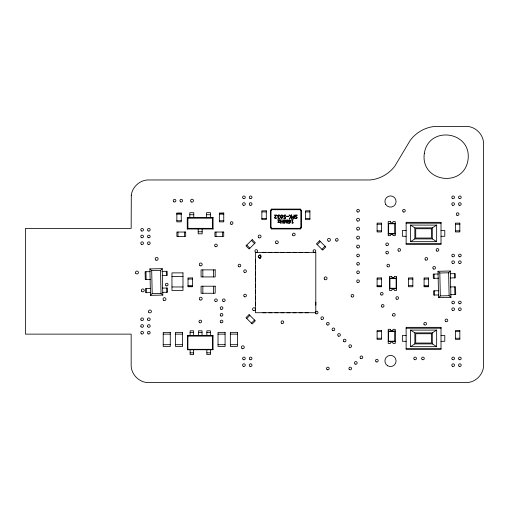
<?xml version="1.0" encoding="UTF-8"?>
<svg xmlns="http://www.w3.org/2000/svg" width="509" height="509" viewBox="0 0 509 509"><rect width="100%" height="100%" fill="white"/><g stroke="black" fill="none" stroke-linecap="round" stroke-linejoin="round"><path stroke-width="0.76" d="M258.108 256.593C262.434 250.549 261.34 262.797 258.317 256.593C261.639 251.37 261.639 261.823 258.317 256.593M271.647 228.955L300.215 228.955L301.455 227.714L301.455 210.325L300.215 209.084L271.647 209.084L270.406 210.325L270.406 227.714L271.647 228.955L271.908 228.331L299.954 228.331L300.832 227.453L300.832 210.58L299.954 209.702L271.908 209.702L271.03 210.58L271.03 227.453L271.908 228.331M299.954 209.702L300.215 209.084M162.804 295.074L161.009 293.349L160.513 270.451L162.231 268.65L149.9 268.917L150.473 295.341L162.804 295.074L162.231 268.65M150.473 295.341L152.197 293.54L151.701 270.642L149.9 268.917M450.923 297.428L449.123 295.71L448.626 272.805L450.35 271.011L438.02 271.278L438.593 297.695L450.923 297.428L450.35 271.011M438.593 297.695L440.317 295.901L439.821 272.996L438.02 271.278M187.255 228.993L187.904 228.344L212.418 228.344L213.067 228.993L213.067 217.54L187.255 217.54L187.255 228.993L213.067 228.993M187.255 217.54L187.904 218.189L212.418 218.189L213.067 217.54M187.484 349.747L187.904 349.327L212.609 349.327L213.029 349.747L213.029 335.654L187.484 335.654L187.484 349.747L213.029 349.747M187.484 335.654L187.904 336.074L212.609 336.074L213.029 335.654M317.241 244.651L320.352 241.54M246.75 318.494L249.868 315.383M321.911 249.327L325.028 246.21M251.427 323.17L254.538 320.053M394.806 223.763L395.245 223.324L388.195 223.324L388.641 223.763L388.641 233.453L388.195 233.898L395.245 233.898L394.806 233.453L394.806 223.763L388.641 223.763M396.129 278.563L396.568 278.118L389.519 278.118L389.958 278.563L389.958 288.253L389.519 288.692L396.568 288.692L396.129 288.253L396.129 278.563L389.958 278.563M394.806 331.505L395.245 331.066L388.195 331.066L388.641 331.505L388.641 341.195L388.195 341.634L395.245 341.634L394.806 341.195L394.806 331.505L388.641 331.505M410.496 241.667L414.854 238.906L432.3 238.906L436.658 241.667L436.658 225.093L410.496 225.093L410.496 241.667L436.658 241.667M410.496 225.093L414.854 227.86L432.3 227.86L436.658 225.093M410.496 346.68L414.854 343.912L432.3 343.912L436.658 346.68L436.658 330.106L410.496 330.106L410.496 346.68L436.658 346.68M410.496 330.106L414.854 332.867L432.3 332.867L436.658 330.106M300.832 210.58L301.455 210.325M270.406 227.714L271.03 227.453M151.701 270.642L160.513 270.451M150.257 271.641L145.116 271.755L145.288 279.505L150.422 279.39M162.002 271.386L167.137 271.278L167.232 275.503L162.091 275.617M439.821 272.996L448.626 272.805M438.376 274.001L433.235 274.109L433.331 278.34L438.465 278.226M450.115 273.747L455.256 273.632L455.345 277.863L450.211 277.971M150.619 288.374L145.479 288.488L145.574 292.713L150.709 292.605M162.365 288.119L167.499 288.011L167.588 292.236L162.454 292.351M450.401 286.955L455.542 286.847L455.708 294.596L450.573 294.705M152.197 293.54L161.009 293.349M438.739 290.734L433.598 290.843L433.687 295.074L438.828 294.959M440.317 295.901L449.123 295.71M261.868 211.922L266.277 211.922M305.502 211.922L309.911 211.922M176.839 213.335L181.242 213.335M219.354 213.335L223.756 213.335M176.839 214.155L181.242 214.155M219.354 214.155L223.756 214.155M189.812 214.734L193.776 214.734M206.552 214.734L210.516 214.734M261.868 218.526L266.277 218.526M305.502 218.526L309.911 218.526M176.839 220.766L181.242 220.766M219.354 220.766L223.756 220.766M406.131 223.203L441.017 223.203M377.105 224.227L381.515 224.227M455.428 224.227L459.831 224.227M406.131 230.475L402.352 230.475L402.352 236.291L406.131 236.291M441.017 230.475L444.796 230.475L444.796 236.291L441.017 236.291M377.105 230.832L381.515 230.832M455.428 230.832L459.831 230.832M198.179 231.78L202.143 231.78M388.641 233.453L394.806 233.453M406.131 243.556L441.017 243.556M255.454 259.914L255.454 262.93M255.454 265.946L255.454 268.968M255.454 271.984L255.454 275M171.966 276.4L182.979 276.4M255.454 278.016L255.454 281.032M188.025 279.053L192.434 279.053M377.105 279.053L381.515 279.053M408.434 279.053L412.837 279.053M424.099 279.053L428.502 279.053M255.454 284.054L255.454 287.07M188.025 285.657L192.434 285.657M377.105 285.657L381.515 285.657M408.434 285.657L412.837 285.657M424.099 285.657L428.502 285.657M188.025 286.484L192.434 286.484M377.105 286.484L381.515 286.484M424.099 286.484L428.502 286.484M171.966 286.968L182.979 286.968M389.958 288.253L396.129 288.253M255.454 290.085L255.454 293.101M255.454 296.123L255.454 299.139M255.454 302.155L255.454 305.171M315.803 302.155L315.803 305.171M406.131 328.216L441.017 328.216M377.105 331.633L381.515 331.633M455.428 331.633L459.831 331.633M190.124 332.568L193.649 332.568M198.497 332.568L202.022 332.568M206.864 332.568L210.389 332.568M163.211 334.127L170.261 334.127M175.516 334.127L182.566 334.127M218.03 334.127L225.08 334.127M230.342 334.127L237.385 334.127M406.131 335.482L402.352 335.482L402.352 341.297L406.131 341.297M441.017 335.482L444.796 335.482L444.796 341.297L441.017 341.297M377.105 338.243L381.515 338.243M455.428 338.243L459.831 338.243M388.641 341.195L394.806 341.195M163.211 344.701L170.261 344.701M175.516 344.701L182.566 344.701M218.03 344.701L225.08 344.701M230.342 344.701L237.385 344.701M406.131 348.57L441.017 348.57M190.124 352.832L193.649 352.832M206.864 352.832L210.389 352.832M270.406 210.325L271.03 210.58M300.832 227.453L301.455 227.714M251.427 240.42L254.538 243.537M246.75 245.09L249.868 248.207M299.954 228.331L300.215 228.955M271.647 209.084L271.908 209.702M454.41 273.651L454.499 277.882M454.696 286.86L454.861 294.616M434.082 274.09L434.171 278.321M434.444 290.824L434.533 295.055M166.29 271.297L166.386 275.522M166.653 288.03L166.748 292.255M145.962 271.736L146.134 279.486M146.325 288.469L146.42 292.694M432.3 227.86L432.3 238.906M432.3 332.867L432.3 343.912M414.854 227.86L414.854 238.906M414.854 332.867L414.854 343.912M308.136 252.369L305.12 252.369M308.136 312.717L305.12 312.717M302.104 252.369L299.088 252.369M302.104 312.717L299.088 312.717M296.066 252.369L293.05 252.369M296.066 312.717L293.05 312.717M290.035 252.369L287.019 252.369M290.035 312.717L287.019 312.717M284.003 252.369L280.981 252.369M284.003 312.717L280.981 312.717M277.965 252.369L274.949 252.369M277.965 312.717L274.949 312.717M271.933 252.369L268.911 252.369M271.933 312.717L268.911 312.717M265.895 252.369L262.879 252.369M265.895 312.717L262.879 312.717M222.624 232.04L222.624 236.443M216.013 232.04L216.013 236.443M213.417 269.878L213.417 276.928M213.417 286.211L213.417 293.26M212.609 336.074L212.609 349.327M212.418 218.189L212.418 228.344M210.516 217.725L210.516 212.686L206.552 212.686L206.552 217.725M210.389 335.654L210.389 330.805L206.864 330.805L206.864 335.654M210.389 349.747L210.389 354.588L206.864 354.588L206.864 349.747M202.843 269.878L202.843 276.928M202.843 286.211L202.843 293.26M202.143 228.789L202.143 233.828L198.179 233.828L198.179 228.789M202.022 335.654L202.022 330.805L198.497 330.805L198.497 335.654M193.776 217.725L193.776 212.686L189.812 212.686L189.812 217.725M193.649 335.654L193.649 330.805L190.124 330.805L190.124 335.654M193.649 349.747L193.649 354.588L190.124 354.588L190.124 349.747M187.904 218.189L187.904 228.344M187.904 336.074L187.904 349.327M184.582 232.04L184.582 236.443M177.978 232.04L177.978 236.443M280.421 216.35C279.918 220.308 284.658 217.655 282.33 215.192A0.954 0.954 0 0 0 281.636 214.906L280.917 215.192L280.421 216.35M290.607 221.485L289.786 223.273L288.406 223.266L288.406 222.859L289.755 222.847L290.105 221.625L289.048 222.039A0.954 0.954 0 0 1 288.52 221.752C287.051 219.678 291.135 218.902 290.607 221.485M280.936 216.102C281.528 222.789 283.659 212.348 280.936 216.102M277.596 215.727L277.787 216.554L278.417 216.885C276.769 217.483 278.328 219.315 279.562 218.431L279.562 218.024C277.615 218.825 278.245 216.783 279.282 216.688C277.392 217.114 278.118 214.372 279.606 215.453L279.606 215.021L278.525 214.925L277.596 215.727M283.742 215.752L284.098 216.847L285.142 217.158L285.142 218.075L283.787 218.075L283.787 218.482L285.549 218.482L285.549 216.783C283.774 217.4 283.952 214.474 285.613 215.396L285.613 214.983L284.722 214.925L283.742 215.752M292.242 217.305L292.656 218.361L294.355 218.482L294.355 214.995L293.865 214.995C294.806 216.955 292.497 215.924 292.242 217.305M297.148 217.648L296.982 218.17A0.973 0.973 0 0 1 296.524 218.501L295.258 218.437L295.258 217.986C299.311 218.921 291.632 214.143 297.167 215.059L297.167 215.549C294.437 214.69 296.257 216.84 297.148 217.648M131.29 195.189L131.163 228.414L25.45 228.414L25.45 334.133L131.163 334.133L131.163 366.175C131.627 374.713 139.033 382.125 147.572 382.583L467.141 382.583C475.68 382.125 483.086 374.713 483.55 366.175L483.55 142.825C483.086 134.287 475.68 126.875 467.141 126.417L434.947 126.417C425.206 127.282 415.872 132.595 410.133 140.503L394.99 165.877C389.251 173.785 379.911 179.098 370.17 179.963L147.572 179.963C139.453 180.421 132.295 187.121 131.29 195.189M424.29 153.686C420.377 182.375 464.119 188.292 468.032 159.699C471.919 131.029 428.279 125.055 424.29 153.686M274.593 217.311L274.574 217.814A0.853 0.853 0 0 0 274.854 218.304L276.094 218.514L276.559 217.941C274.039 218.978 275.541 216.058 276.648 215.402L276.648 214.995L274.574 214.995L274.574 215.402L276.088 215.402L274.593 217.311M288.737 220.55L289.087 221.669C290.416 222.172 290.308 219.672 289.08 220.136L288.737 220.55M292.802 217.203L292.929 217.979L293.865 218.113L293.865 216.758L292.802 217.203M285.594 220.053L284.633 222.656L284.633 219.818L284.175 219.818L284.175 223.305L284.786 223.305L285.778 220.607L286.745 223.305L287.432 223.305L287.432 219.818L287.006 219.818L287.006 222.662L286.077 220.053L285.594 220.053M290.684 216.821L289.316 218.482L289.812 218.482L291.224 216.77L289.697 214.995L289.074 214.995L290.684 216.821M279.32 220.168L277.736 222.376L279.816 222.376L279.816 222.032L278.308 222.032L279.893 219.818L277.704 219.818L277.704 220.168L279.32 220.168M252.203 239.644L245.974 245.872L249.092 248.984L255.321 242.755L252.203 239.644M319.576 240.763L316.458 243.875L322.687 250.104L325.805 246.992L319.576 240.763M249.092 314.6L245.974 317.718L252.203 323.947L255.321 320.829L249.092 314.6M293.254 222.745L292.56 222.917L292.56 220.168L293.254 219.818L291.396 219.818L292.09 220.168L292.09 223.394L293.254 222.745M266.277 210.821L261.868 210.821L261.868 219.627L266.277 219.627L266.277 210.821M309.911 210.821L305.502 210.821L305.502 219.627L309.911 219.627L309.911 210.821M181.242 213.055L176.839 213.055L176.839 221.867L181.242 221.867L181.242 213.055M223.756 213.055L219.354 213.055L219.354 221.867L223.756 221.867L223.756 213.055M291.689 214.995L291.224 214.995L291.224 218.482L291.689 218.482L291.689 214.995M288.641 216.217L286.548 216.217L286.548 216.567L288.641 216.567L288.641 216.217M281.121 219.818L280.631 219.818L280.631 223.305L281.121 223.305L281.121 221.835L282.781 221.835L282.781 223.305L283.278 223.305L283.278 219.818L282.781 219.818L282.781 221.466L281.121 221.466L281.121 219.818M390.403 221.561L388.195 221.561L388.195 235.654L390.403 235.654A1.323 1.323 0 0 1 391.72 234.337A1.323 1.323 0 0 1 393.043 235.654L395.245 235.654L395.245 221.561L393.043 221.561A1.323 1.323 0 0 1 391.72 222.885A1.323 1.323 0 0 1 390.403 221.561M441.017 222.331L406.131 222.331L406.131 244.428L441.017 244.428L441.017 222.331M381.515 223.127L377.105 223.127L377.105 231.939L381.515 231.939L381.515 223.127M459.831 223.127L455.428 223.127L455.428 231.939L459.831 231.939L459.831 223.127M431.428 228.732L415.726 228.732L415.726 238.034L431.428 238.034L431.428 228.732M185.683 232.04L176.877 232.04L176.877 236.443L185.683 236.443L185.683 232.04M223.725 232.04L214.913 232.04L214.913 236.443L223.725 236.443L223.725 232.04M315.796 252.369L255.454 252.369L255.454 312.717L315.796 312.717L315.796 252.369M215.18 269.878L201.08 269.878L201.08 276.928L215.18 276.928L215.18 269.878M182.979 272.875L171.966 272.875L171.966 290.493L182.979 290.493L182.979 272.875M391.72 276.355L389.519 276.355L389.519 290.454L391.72 290.454A1.323 1.323 0 0 1 393.043 289.131A1.323 1.323 0 0 1 394.367 290.454L396.568 290.454L396.568 276.355L394.367 276.355A1.323 1.323 0 0 1 393.043 277.679A1.323 1.323 0 0 1 391.72 276.355M192.434 277.946L188.025 277.946L188.025 286.758L192.434 286.758L192.434 277.946M381.515 277.946L377.105 277.946L377.105 286.758L381.515 286.758L381.515 277.946M412.837 277.946L408.434 277.946L408.434 286.758L412.837 286.758L412.837 277.946M428.502 277.946L424.099 277.946L424.099 286.758L428.502 286.758L428.502 277.946M215.18 286.211L201.08 286.211L201.08 293.26L215.18 293.26L215.18 286.211M441.017 327.344L406.131 327.344L406.131 349.441L441.017 349.441L441.017 327.344M390.403 329.304L388.195 329.304L388.195 343.397L390.403 343.397A1.323 1.323 0 0 1 391.72 342.08A1.323 1.323 0 0 1 393.043 343.397L395.245 343.397L395.245 329.304L393.043 329.304A1.323 1.323 0 0 1 391.72 330.627A1.323 1.323 0 0 1 390.403 329.304M381.515 330.532L377.105 330.532L377.105 339.344L381.515 339.344L381.515 330.532M459.831 330.532L455.428 330.532L455.428 339.344L459.831 339.344L459.831 330.532M170.261 332.364L163.211 332.364L163.211 346.464L170.261 346.464L170.261 332.364M182.566 332.364L175.516 332.364L175.516 346.464L182.566 346.464L182.566 332.364M225.08 332.364L218.03 332.364L218.03 346.464L225.08 346.464L225.08 332.364M237.385 332.364L230.342 332.364L230.342 346.464L237.385 346.464L237.385 332.364M431.428 333.739L415.726 333.739L415.726 343.041L431.428 343.041L431.428 333.739M385.657 204.306A5.593 5.593 0 0 0 395.347 204.306A5.593 5.593 0 0 0 390.498 195.914A5.593 5.593 0 0 0 385.657 204.306M387.699 365.806A5.593 5.593 0 0 0 396.091 360.964A5.593 5.593 0 0 0 387.699 356.115A5.593 5.593 0 0 0 387.699 365.806M357.324 247.813A1.451 1.451 0 0 0 359.507 246.553A1.451 1.451 0 0 0 357.324 245.293A1.451 1.451 0 0 0 357.324 247.813M238.791 266.729A1.336 1.336 0 0 0 240.795 265.571A1.336 1.336 0 0 0 238.791 264.413A1.336 1.336 0 0 0 238.791 266.729M327.172 369.661A1.336 1.336 0 0 0 329.183 368.503A1.336 1.336 0 0 0 327.172 367.345A1.336 1.336 0 0 0 327.172 369.661M422.273 359.596A1.336 1.336 0 0 0 424.283 358.431A1.336 1.336 0 0 0 422.273 357.273A1.336 1.336 0 0 0 422.273 359.596M244.384 272.328A1.336 1.336 0 0 0 246.394 271.163A1.336 1.336 0 0 0 244.384 270.005A1.336 1.336 0 0 0 244.384 272.328M349.549 369.661A1.336 1.336 0 0 0 351.56 368.503A1.336 1.336 0 0 0 349.549 367.345A1.336 1.336 0 0 0 349.549 369.661M414.441 359.596A1.336 1.336 0 0 0 416.451 358.431A1.336 1.336 0 0 0 414.441 357.273A1.336 1.336 0 0 0 414.441 359.596M349.549 347.284A1.336 1.336 0 0 0 351.56 346.126A1.336 1.336 0 0 0 349.549 344.968A1.336 1.336 0 0 0 349.549 347.284M343.957 341.692A1.336 1.336 0 0 0 345.967 340.534A1.336 1.336 0 0 0 343.957 339.369A1.336 1.336 0 0 0 343.957 341.692M338.364 336.099A1.336 1.336 0 0 0 340.375 334.941A1.336 1.336 0 0 0 338.364 333.777A1.336 1.336 0 0 0 338.364 336.099M332.771 330.506A1.336 1.336 0 0 0 334.776 329.342A1.336 1.336 0 0 0 332.771 328.184A1.336 1.336 0 0 0 332.771 330.506M327.172 324.907A1.336 1.336 0 0 0 329.183 323.749A1.336 1.336 0 0 0 327.172 322.591A1.336 1.336 0 0 0 327.172 324.907M321.58 319.315A1.336 1.336 0 0 0 323.59 318.157A1.336 1.336 0 0 0 321.58 316.999A1.336 1.336 0 0 0 321.58 319.315M315.987 313.722A1.336 1.336 0 0 0 317.998 312.564A1.336 1.336 0 0 0 315.987 311.4A1.336 1.336 0 0 0 315.987 313.722M357.382 282.393A1.336 1.336 0 0 0 359.392 281.235A1.336 1.336 0 0 0 357.382 280.077A1.336 1.336 0 0 0 357.382 282.393M357.382 273.441A1.336 1.336 0 0 0 359.392 272.283A1.336 1.336 0 0 0 357.382 271.125A1.336 1.336 0 0 0 357.382 273.441M357.324 238.861A1.451 1.451 0 0 0 359.507 237.601A1.451 1.451 0 0 0 357.324 236.341A1.451 1.451 0 0 0 357.324 238.861M357.324 229.909A1.451 1.451 0 0 0 359.507 228.649A1.451 1.451 0 0 0 357.324 227.389A1.451 1.451 0 0 0 357.324 229.909M281.744 323.342A1.336 1.336 0 0 0 283.755 322.184A1.336 1.336 0 0 0 281.744 321.02A1.336 1.336 0 0 0 281.744 323.342M357.382 264.941A1.336 1.336 0 0 0 359.392 263.783A1.336 1.336 0 0 0 357.382 262.625A1.336 1.336 0 0 0 357.382 264.941M357.382 256.663A1.336 1.336 0 0 0 359.392 255.499A1.336 1.336 0 0 0 357.382 254.341A1.336 1.336 0 0 0 357.382 256.663M357.324 220.957A1.451 1.451 0 0 0 359.507 219.697A1.451 1.451 0 0 0 357.324 218.437A1.451 1.451 0 0 0 357.324 220.957M324.348 279.053A1.451 1.451 0 0 0 326.867 279.053A1.451 1.451 0 0 0 325.607 276.871A1.451 1.451 0 0 0 324.348 279.053M328.235 241.094A1.451 1.451 0 0 0 330.417 239.841A1.451 1.451 0 0 0 328.235 238.581A1.451 1.451 0 0 0 328.235 241.094M276.094 243.556A1.451 1.451 0 0 0 278.27 242.297A1.451 1.451 0 0 0 276.094 241.037A1.451 1.451 0 0 0 276.094 243.556M258.871 237.741A1.451 1.451 0 0 0 261.053 236.481A1.451 1.451 0 0 0 258.871 235.222A1.451 1.451 0 0 0 258.871 237.741M351.299 296.448A1.336 1.336 0 0 0 353.621 296.448A1.336 1.336 0 0 0 352.457 294.437A1.336 1.336 0 0 0 351.299 296.448M403.255 211.909A1.336 1.336 0 0 0 405.266 210.751A1.336 1.336 0 0 0 403.255 209.587A1.336 1.336 0 0 0 403.255 211.909M242.087 348.506A1.451 1.451 0 0 0 244.269 347.246A1.451 1.451 0 0 0 242.087 345.986A1.451 1.451 0 0 0 242.087 348.506M191.289 201.939A1.451 1.451 0 0 0 193.471 200.68A1.451 1.451 0 0 0 191.289 199.42A1.451 1.451 0 0 0 191.289 201.939M200.012 299.947A1.451 1.451 0 0 0 202.194 298.688A1.451 1.451 0 0 0 200.012 297.428A1.451 1.451 0 0 0 200.012 299.947M135.706 273.231A1.451 1.451 0 0 0 138.225 273.231A1.451 1.451 0 0 0 136.966 271.049A1.451 1.451 0 0 0 135.706 273.231M141.534 291.135A1.451 1.451 0 0 0 144.047 291.135A1.451 1.451 0 0 0 142.787 288.953A1.451 1.451 0 0 0 141.534 291.135M163.771 300.393A1.451 1.451 0 0 0 165.953 299.133A1.451 1.451 0 0 0 163.771 297.88A1.451 1.451 0 0 0 163.771 300.393M200.012 265.711A1.451 1.451 0 0 0 202.194 264.451A1.451 1.451 0 0 0 200.012 263.191A1.451 1.451 0 0 0 200.012 265.711M166.068 285.753A1.336 1.336 0 0 0 168.072 284.588A1.336 1.336 0 0 0 166.068 283.43A1.336 1.336 0 0 0 166.068 285.753M244.384 296.709A1.336 1.336 0 0 0 246.394 295.551A1.336 1.336 0 0 0 244.384 294.393A1.336 1.336 0 0 0 244.384 296.709M355.148 364.069A1.336 1.336 0 0 0 357.153 362.911A1.336 1.336 0 0 0 355.148 361.746A1.336 1.336 0 0 0 355.148 364.069M424.022 324.418A1.336 1.336 0 0 0 426.345 324.418A1.336 1.336 0 0 0 425.18 322.413A1.336 1.336 0 0 0 424.022 324.418M223.127 301.417A1.336 1.336 0 0 0 225.131 300.253A1.336 1.336 0 0 0 223.127 299.095A1.336 1.336 0 0 0 223.127 301.417M230.959 224.214A1.336 1.336 0 0 0 232.963 223.057A1.336 1.336 0 0 0 230.959 221.899A1.336 1.336 0 0 0 230.959 224.214M215.294 301.417A1.336 1.336 0 0 0 217.305 300.253A1.336 1.336 0 0 0 215.294 299.095A1.336 1.336 0 0 0 215.294 301.417M215.294 246.591A1.336 1.336 0 0 0 217.305 245.433A1.336 1.336 0 0 0 215.294 244.275A1.336 1.336 0 0 0 215.294 246.591M292.669 235.133A1.336 1.336 0 0 0 294.991 235.133A1.336 1.336 0 0 0 293.833 233.122A1.336 1.336 0 0 0 292.669 235.133M392.694 315.472A1.336 1.336 0 0 0 395.016 315.472A1.336 1.336 0 0 0 393.858 313.461A1.336 1.336 0 0 0 392.694 315.472M386.471 253.756A1.336 1.336 0 0 0 388.482 252.591A1.336 1.336 0 0 0 386.471 251.433A1.336 1.336 0 0 0 386.471 253.756M387.591 266.729A1.336 1.336 0 0 0 389.601 265.571A1.336 1.336 0 0 0 387.591 264.413A1.336 1.336 0 0 0 387.591 266.729M243.264 198.485A1.336 1.336 0 0 0 245.274 197.32A1.336 1.336 0 0 0 243.264 196.162A1.336 1.336 0 0 0 243.264 198.485M452.482 198.485A1.336 1.336 0 0 0 454.492 197.32A1.336 1.336 0 0 0 452.482 196.162A1.336 1.336 0 0 0 452.482 198.485M313.748 252.184A1.336 1.336 0 0 0 315.758 251.026A1.336 1.336 0 0 0 313.748 249.868A1.336 1.336 0 0 0 313.748 252.184M376.176 361.829A1.336 1.336 0 0 0 378.181 360.671A1.336 1.336 0 0 0 376.176 359.513A1.336 1.336 0 0 0 376.176 361.829M396.543 299.177A1.336 1.336 0 0 0 398.553 298.019A1.336 1.336 0 0 0 396.543 296.855A1.336 1.336 0 0 0 396.543 299.177M445.769 321.554A1.336 1.336 0 0 0 447.78 320.396A1.336 1.336 0 0 0 445.769 319.232A1.336 1.336 0 0 0 445.769 321.554M459.194 198.485A1.336 1.336 0 0 0 461.205 197.32A1.336 1.336 0 0 0 459.194 196.162A1.336 1.336 0 0 0 459.194 198.485M452.482 205.197A1.336 1.336 0 0 0 454.492 204.033A1.336 1.336 0 0 0 452.482 202.875A1.336 1.336 0 0 0 452.482 205.197M459.194 205.197A1.336 1.336 0 0 0 461.205 204.033A1.336 1.336 0 0 0 459.194 202.875A1.336 1.336 0 0 0 459.194 205.197M459.194 359.596A1.336 1.336 0 0 0 461.205 358.431A1.336 1.336 0 0 0 459.194 357.273A1.336 1.336 0 0 0 459.194 359.596M459.194 366.308A1.336 1.336 0 0 0 461.205 365.144A1.336 1.336 0 0 0 459.194 363.986A1.336 1.336 0 0 0 459.194 366.308M452.482 359.596A1.336 1.336 0 0 0 454.492 358.431A1.336 1.336 0 0 0 452.482 357.273A1.336 1.336 0 0 0 452.482 359.596M452.482 366.308A1.336 1.336 0 0 0 454.492 365.144A1.336 1.336 0 0 0 452.482 363.986A1.336 1.336 0 0 0 452.482 366.308M459.194 263.376A1.336 1.336 0 0 0 461.205 262.211A1.336 1.336 0 0 0 459.194 261.053A1.336 1.336 0 0 0 459.194 263.376M459.194 303.65A1.336 1.336 0 0 0 461.205 302.492A1.336 1.336 0 0 0 459.194 301.334A1.336 1.336 0 0 0 459.194 303.65M452.482 263.376A1.336 1.336 0 0 0 454.492 262.211A1.336 1.336 0 0 0 452.482 261.053A1.336 1.336 0 0 0 452.482 263.376M452.482 256.663A1.336 1.336 0 0 0 454.492 255.499A1.336 1.336 0 0 0 452.482 254.341A1.336 1.336 0 0 0 452.482 256.663M459.194 256.663A1.336 1.336 0 0 0 461.205 255.499A1.336 1.336 0 0 0 459.194 254.341A1.336 1.336 0 0 0 459.194 256.663M452.482 303.65A1.336 1.336 0 0 0 454.492 302.492A1.336 1.336 0 0 0 452.482 301.334A1.336 1.336 0 0 0 452.482 303.65M452.482 310.363A1.336 1.336 0 0 0 454.492 309.205A1.336 1.336 0 0 0 452.482 308.047A1.336 1.336 0 0 0 452.482 310.363M459.194 310.363A1.336 1.336 0 0 0 461.205 309.205A1.336 1.336 0 0 0 459.194 308.047A1.336 1.336 0 0 0 459.194 310.363M199.63 322.674A1.336 1.336 0 0 0 201.64 321.51A1.336 1.336 0 0 0 199.63 320.352A1.336 1.336 0 0 0 199.63 322.674M180.612 201.838A1.336 1.336 0 0 0 182.616 200.68A1.336 1.336 0 0 0 180.612 199.522A1.336 1.336 0 0 0 180.612 201.838M173.9 201.838A1.336 1.336 0 0 0 175.904 200.68A1.336 1.336 0 0 0 173.9 199.522A1.336 1.336 0 0 0 173.9 201.838M255.569 252.184A1.336 1.336 0 0 0 257.579 251.026A1.336 1.336 0 0 0 255.569 249.868A1.336 1.336 0 0 0 255.569 252.184M141.451 230.927A1.336 1.336 0 0 0 143.462 229.769A1.336 1.336 0 0 0 141.451 228.611A1.336 1.336 0 0 0 141.451 230.927M148.164 230.927A1.336 1.336 0 0 0 150.174 229.769A1.336 1.336 0 0 0 148.164 228.611A1.336 1.336 0 0 0 148.164 230.927M148.164 237.639A1.336 1.336 0 0 0 150.174 236.481A1.336 1.336 0 0 0 148.164 235.323A1.336 1.336 0 0 0 148.164 237.639M141.451 237.639A1.336 1.336 0 0 0 143.462 236.481A1.336 1.336 0 0 0 141.451 235.323A1.336 1.336 0 0 0 141.451 237.639M141.451 244.352A1.336 1.336 0 0 0 143.462 243.194A1.336 1.336 0 0 0 141.451 242.036A1.336 1.336 0 0 0 141.451 244.352M148.164 244.352A1.336 1.336 0 0 0 150.174 243.194A1.336 1.336 0 0 0 148.164 242.036A1.336 1.336 0 0 0 148.164 244.352M220.887 322.674A1.336 1.336 0 0 0 222.897 321.51A1.336 1.336 0 0 0 220.887 320.352A1.336 1.336 0 0 0 220.887 322.674M220.887 315.962A1.336 1.336 0 0 0 222.897 314.797A1.336 1.336 0 0 0 220.887 313.639A1.336 1.336 0 0 0 220.887 315.962M220.887 309.243A1.336 1.336 0 0 0 222.897 308.085A1.336 1.336 0 0 0 220.887 306.927A1.336 1.336 0 0 0 220.887 309.243M140.961 319.945A1.336 1.336 0 0 0 143.283 319.945A1.336 1.336 0 0 0 142.119 317.934A1.336 1.336 0 0 0 140.961 319.945M147.674 319.945A1.336 1.336 0 0 0 149.996 319.945A1.336 1.336 0 0 0 148.832 317.934A1.336 1.336 0 0 0 147.674 319.945M140.961 326.657A1.336 1.336 0 0 0 143.283 326.657A1.336 1.336 0 0 0 142.119 324.647A1.336 1.336 0 0 0 140.961 326.657M147.674 326.657A1.336 1.336 0 0 0 149.996 326.657A1.336 1.336 0 0 0 148.832 324.647A1.336 1.336 0 0 0 147.674 326.657M148.164 333.859A1.336 1.336 0 0 0 150.174 332.701A1.336 1.336 0 0 0 148.164 331.544A1.336 1.336 0 0 0 148.164 333.859M141.451 333.859A1.336 1.336 0 0 0 143.462 332.701A1.336 1.336 0 0 0 141.451 331.544A1.336 1.336 0 0 0 141.451 333.859M249.976 198.485A1.336 1.336 0 0 0 251.987 197.32A1.336 1.336 0 0 0 249.976 196.162A1.336 1.336 0 0 0 249.976 198.485M249.976 205.197A1.336 1.336 0 0 0 251.987 204.033A1.336 1.336 0 0 0 249.976 202.875A1.336 1.336 0 0 0 249.976 205.197M243.264 205.197A1.336 1.336 0 0 0 245.274 204.033A1.336 1.336 0 0 0 243.264 202.875A1.336 1.336 0 0 0 243.264 205.197M243.264 359.596A1.336 1.336 0 0 0 245.274 358.431A1.336 1.336 0 0 0 243.264 357.273A1.336 1.336 0 0 0 243.264 359.596M249.976 359.596A1.336 1.336 0 0 0 251.987 358.431A1.336 1.336 0 0 0 249.976 357.273A1.336 1.336 0 0 0 249.976 359.596M249.976 366.308A1.336 1.336 0 0 0 251.987 365.144A1.336 1.336 0 0 0 249.976 363.986A1.336 1.336 0 0 0 249.976 366.308M243.264 366.308A1.336 1.336 0 0 0 245.274 365.144A1.336 1.336 0 0 0 243.264 363.986A1.336 1.336 0 0 0 243.264 366.308M336.125 240.999A1.336 1.336 0 0 0 338.135 239.841A1.336 1.336 0 0 0 336.125 238.676A1.336 1.336 0 0 0 336.125 240.999M253.278 310.465A1.451 1.451 0 0 0 255.454 309.205A1.451 1.451 0 0 0 253.278 307.945A1.451 1.451 0 0 0 253.278 310.465M360.741 358.476A1.336 1.336 0 0 0 362.752 357.312A1.336 1.336 0 0 0 360.741 356.154A1.336 1.336 0 0 0 360.741 358.476M381.998 307.01A1.336 1.336 0 0 0 384.009 305.852A1.336 1.336 0 0 0 381.998 304.687A1.336 1.336 0 0 0 381.998 307.01M381.101 294.921A1.336 1.336 0 0 0 383.105 293.763A1.336 1.336 0 0 0 381.101 292.605A1.336 1.336 0 0 0 381.101 294.921M436.817 251.064A1.336 1.336 0 0 0 438.828 249.906A1.336 1.336 0 0 0 436.817 248.748A1.336 1.336 0 0 0 436.817 251.064M398.553 251.064A1.336 1.336 0 0 0 400.558 249.906A1.336 1.336 0 0 0 398.553 248.748A1.336 1.336 0 0 0 398.553 251.064M357.382 211.909A1.336 1.336 0 0 0 359.392 210.751A1.336 1.336 0 0 0 357.382 209.587A1.336 1.336 0 0 0 357.382 211.909M386.471 245.472A1.336 1.336 0 0 0 388.482 244.314A1.336 1.336 0 0 0 386.471 243.156A1.336 1.336 0 0 0 386.471 245.472M425.632 260.016A1.336 1.336 0 0 0 427.643 258.858A1.336 1.336 0 0 0 425.632 257.7A1.336 1.336 0 0 0 425.632 260.016M456.961 215.262A1.336 1.336 0 0 0 458.965 214.104A1.336 1.336 0 0 0 456.961 212.947A1.336 1.336 0 0 0 456.961 215.262M433.464 268.968A1.336 1.336 0 0 0 435.475 267.81A1.336 1.336 0 0 0 433.464 266.646A1.336 1.336 0 0 0 433.464 268.968M155.939 260.118A1.451 1.451 0 0 0 158.121 258.858A1.451 1.451 0 0 0 155.939 257.599A1.451 1.451 0 0 0 155.939 260.118M148.692 312.17A1.451 1.451 0 0 0 151.211 312.17A1.451 1.451 0 0 0 149.951 309.987A1.451 1.451 0 0 0 148.692 312.17"/></g></svg>
